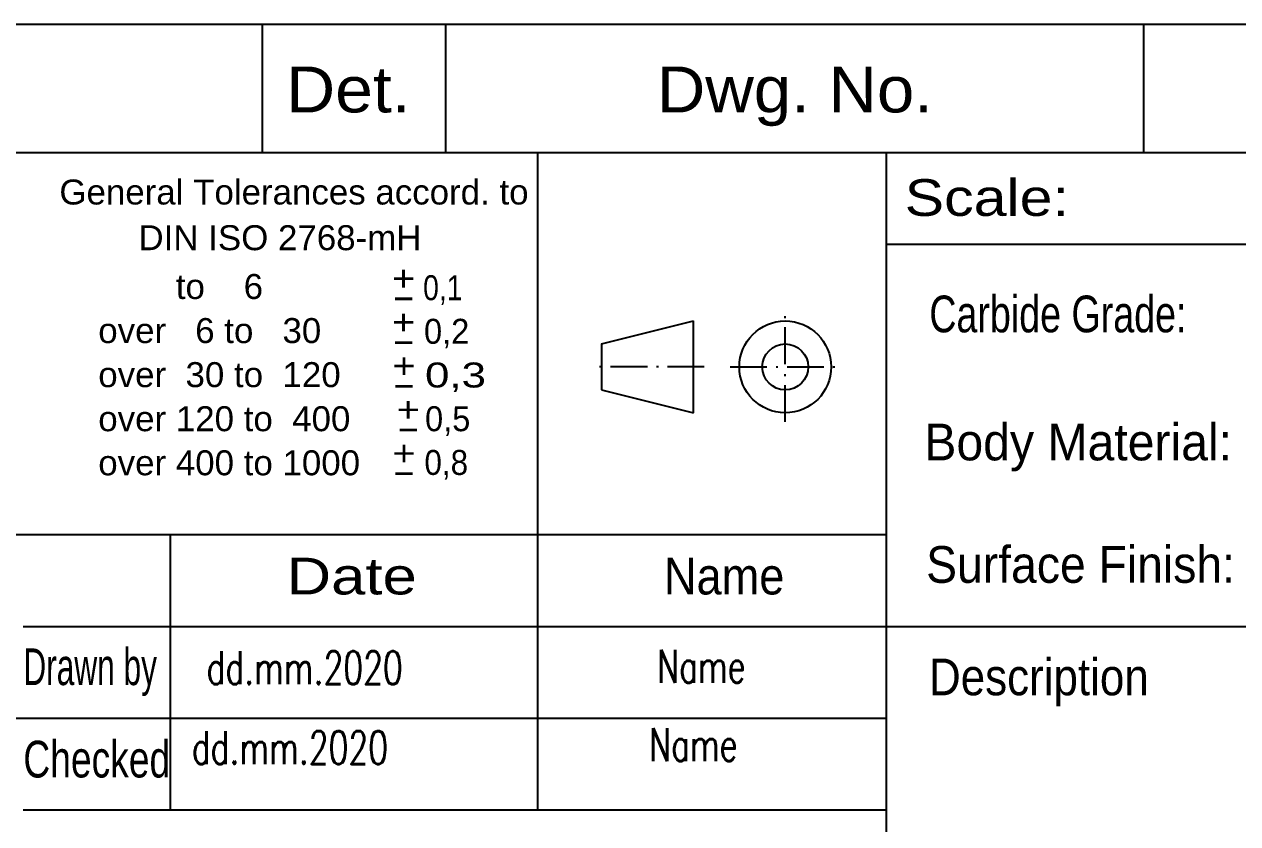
# Model space of a CAD drawing. Header units: millimetres. Extents: x -80 to 17556, y -2605 to 646.
# Drawn here: x 714.1 to 780.1, y -2570.7 to -2527.2 of the extents above; entities that cross this region are included whole.
import ezdxf
from ezdxf.enums import TextEntityAlignment as Align

# ---------------------------------------------------------------- set-up
doc = ezdxf.new("R2010")
doc.units = ezdxf.units.MM
doc.header["$LTSCALE"] = 2
doc.linetypes.add('CENTER', pattern=[1.5, 1, -0.25, 0, -0.25])
doc.layers.add('FRAME51', color=7, linetype='Continuous')
doc.styles.add('Arial', font='arial.ttf')
doc.styles.add('S07', font='simplex.shx', dxfattribs={"width": 0.7})

# ---------------------------------------------------------------- blocks, each defined once
blk = doc.blocks.new('SCHRFELD_WALTER_HEADER_EN')
at = {"layer": 'FRAME51', "color": 4, "linetype": 'Continuous'}
blk.add_line((-178, 72.8), (0, 72.8), dxfattribs=at)
at = {"layer": 'FRAME51', "color": 7, "linetype": 'Continuous'}
for p, q in [((-104, 72.8), (-104, 65.8)), ((-94, 72.8), (-94, 65.8)), ((-56, 72.8), (-56, 65.8)), ((-89, 65.8), (-89, 45)), ((-85.504, 55.393), (-80.504, 56.643)), ((-80.504, 51.643), (-80.504, 56.643)), ((-85.504, 55.393), (-85.504, 52.893)), ((-85.504, 52.893), (-80.504, 51.643)), ((-109, 45), (-109, 30)), ((-89, 45), (-89, 30)), ((-70, 35), (-120, 35)), ((-70, 30), (-117, 30))]:
    blk.add_line(p, q, dxfattribs=at)
at = {"layer": 'FRAME51'}
for p, q in [((0, 65.8), (-178, 65.8)), ((-70, 65.8), (-70, 0)), ((0, 60.8), (-70, 60.8)), ((-70, 45), (-178, 45)), ((-117, 40), (-80, 40)), ((-80, 40), (0, 40)), ((-80, 40), (0, 40))]:
    blk.add_line(p, q, dxfattribs=at)
at = {"layer": 'FRAME51', "color": 7, "linetype": 'CENTER'}
for p, q in [((-75.504, 54.298), (-75.504, 57.298)), ((-79.915, 54.143), (-85.863, 54.143)), ((-78.504, 54.143), (-72.504, 54.143)), ((-75.504, 51.143), (-75.504, 54.143))]:
    blk.add_line(p, q, dxfattribs=at)
at = {"layer": 'FRAME51', "color": 7, "linetype": 'Continuous'}
for radius in [2.5, 1.25]:
    blk.add_circle((-75.504, 54.143), radius, dxfattribs=at)
at = {"layer": 'FRAME51', "color": 5, "linetype": 'Continuous', "style": 'Arial'}
for s, height, width, p, p2 in [('Det.', 2.5, 1.05933, (-102.689, 68), (-95.904, 68)), ('Dwg. No.', 2.5, 1.047128, (-82.5, 68), (-67.461, 68)), ('Scale:', 2, 1.151959, (-69, 62.365), (-60.055, 62.365)), ('Carbide Grade:', 2, 0.733036, (-67.657, 56.026), (-53.654, 56.026)), ('Body Material:', 2, 0.938486, (-67.93, 49.054), (-51.17, 49.054)), ('Surface Finish:', 2, 0.902561, (-67.83, 42.385), (-51.011, 42.385)), ('Date', 2, 1.20239, (-102.664, 41.752), (-95.568, 41.752)), ('Name', 2, 0.880008, (-82.111, 41.752), (-75.552, 41.752)), ('Drawn by', 2, 0.616816, (-117, 36.817), (-109.721, 36.817)), ('Description', 2, 0.856413, (-67.675, 36.262), (-55.706, 36.262)), ('Checked', 2, 0.725473, (-117, 31.785), (-109, 31.785))]:
    blk.add_text(s, height=height, dxfattribs=dict(at, width=width)).set_placement(p, p2, align=Align.FIT)
at = {"layer": 'FRAME51', "color": 5, "style": 'Arial'}
for s, p in [('General Tolerances accord. to', (-115.037, 62.986)), ('DIN ISO 2768-mH', (-110.729, 60.498)), ('         to    6', (-113.446, 57.841)), (' over   6 to   30', (-113.446, 55.441)), (' over  30 to  120', (-113.446, 53.041)), (' over 120 to  400', (-113.446, 50.641)), (' over 400 to 1000', (-113.446, 48.241))]:
    blk.add_text(s, height=1.36, dxfattribs=at).set_placement(p)
for s, width, p, p2 in [('+', 1.14915, (-96.927, 58.288), (-95.652, 58.288)), ('0,1', 0.812626, (-95.227, 57.775), (-93.081, 57.775)), ('-', 2.015225, (-96.927, 57.32), (-95.652, 57.32)), ('+', 1.14915, (-96.927, 55.908), (-95.652, 55.908)), ('0,2', 0.933313, (-95.177, 55.401), (-92.712, 55.401)), ('-', 2.015225, (-96.927, 54.94), (-95.652, 54.94)), ('+', 1.14915, (-96.906, 53.528), (-95.631, 53.528)), ('0,3   ', 1.257488, (-95.123, 53.021), (-89.81, 53.021)), ('-', 2.015225, (-96.906, 52.56), (-95.631, 52.56)), ('+', 1.14915, (-96.672, 51.148), (-95.397, 51.148)), ('0,5', 0.933313, (-95.121, 50.641), (-92.656, 50.641)), ('-', 2.015225, (-96.672, 50.18), (-95.397, 50.18)), ('+', 1.14915, (-96.906, 48.768), (-95.631, 48.768)), ('0,8', 0.90113, (-95.156, 48.261), (-92.776, 48.261)), ('-', 2.015225, (-96.906, 47.8), (-95.631, 47.8))]:
    blk.add_text(s, height=1.36, dxfattribs=dict(at, width=width)).set_placement(p, p2, align=Align.FIT)
at = {"layer": 'FRAME51', "color": 4, "style": 'Arial'}
for tag, height, p in [('MASSTAB', 3, (-45.161, 61.668)), ('GEWICHT', 2.5, (-8.744, 62.139)), ('TECHD', 2, (-32, 23.231))]:
    blk.add_attdef(tag, text='', height=height, dxfattribs=at).set_placement(p, align=Align.CENTER)
for tag, p in [('SCHNEIDST', (-48.224, 55.952)), ('TRAEGERMAT', (-48.082, 48.811)), ('SURFACE', (-48.271, 42.146))]:
    blk.add_attdef(tag, p, '', height=2.5, dxfattribs=at)
at = {"layer": 'FRAME51', "flags": 1}
for tag, p in [('POS_APPROVAL', (-180, 55.4)), ('POS_CUTDATA', (-180, 0))]:
    blk.add_attdef(tag, p, '', height=1, dxfattribs=at)
at = {"layer": 'FRAME51', "style": 'Arial', "width": 0.7}
for tag, p in [('L_AE_NUMMER_4', (-157.75, 42.5)), ('L_AE_VERSION_4', (-174.75, 40)), ('L_AE_DATUM_4', (-136, 40)), ('L_AE_NAME_4', (-123.5, 40)), ('L_AE_TEXT_4', (-157.75, 37.5)), ('L_AE_NUMMER_3', (-157.75, 32.5)), ('L_AE_VERSION_3', (-174.75, 30)), ('L_AE_DATUM_3', (-136, 30)), ('L_AE_NAME_3', (-123.5, 30)), ('L_AE_TEXT_3', (-157.75, 27.5)), ('L_AE_NUMMER_2', (-157.75, 22.5)), ('L_AE_VERSION_2', (-174.75, 20)), ('L_AE_DATUM_2', (-136, 20)), ('L_AE_NAME_2', (-123.5, 20)), ('L_AE_TEXT_2', (-157.75, 17.5)), ('L_AE_NUMMER_1', (-157.75, 12.5)), ('L_AE_VERSION_1', (-174.75, 10)), ('L_AE_DATUM_1', (-136, 10)), ('L_AE_NAME_1', (-123.5, 10)), ('L_AE_TEXT_1', (-157.75, 7.5))]:
    blk.add_attdef(tag, text='', height=1.8, dxfattribs=at).set_placement(p, align=Align.MIDDLE)
at = {"layer": 'FRAME51', "style": 'S07', "width": 0.7}
for tag, p in [('DWG_ERST_DATUM', (-101.676, 36.863)), ('DWG_ERST_INIT', (-80.069, 36.944)), ('AT18', (-80.507, 32.678)), ('AT17', (-102.479, 32.515))]:
    blk.add_attdef(tag, text='', height=1.8, dxfattribs=at).set_placement(p, align=Align.CENTER)
at = {"layer": 'FRAME51', "color": 4, "style": 'Arial'}
for tag, width, p in [('!ALT_WZG_BEZ4', 0.7, (-32, 30.572)), ('MAT_BEZ', 0.7, (-38, 10.438)), ('MAT_BEZ', 0.7, (-38, 10.438)), ('DOKTYPE', 0.8, (-6.818, 10.438))]:
    blk.add_attdef(tag, text='', height=4.5, dxfattribs=dict(at, width=width)).set_placement(p, align=Align.CENTER)
at = {"layer": 'FRAME51', "style": 'Arial'}
for tag, p in [('!ADR1', (-113.618, 12.906)), ('!ADR2', (-113.618, 10.406)), ('!ADR3', (-113.618, 7.906))]:
    blk.add_attdef(tag, p, '', height=1.3, dxfattribs=at)
blk.add_attdef('KUNNR', text='', height=2, dxfattribs=at).set_placement((-98.356, 1.525), align=Align.CENTER)
at = {"layer": 'FRAME51', "color": 4, "style": 'Arial', "width": 0.8}
for tag, p in [('MATNR', (-54.245, 1.586)), ('DTYP_DESC', (-35.993, 1.448))]:
    blk.add_attdef(tag, p, '', height=2, dxfattribs=at)

msp = doc.modelspace()

# ---------------------------------------------------------------- block references
at = {"layer": 'FRAME51'}
ref = msp.add_blockref('SCHRFELD_WALTER_HEADER_EN', (831, -2600), dxfattribs=at)
ref.add_attrib('AT18', 'Name', dxfattribs={"height": 1.8, "style": 'S07', "width": 0.7}).set_placement((750.4932, -2567.3224), align=Align.CENTER)
ref.add_attrib('AT17', 'dd.mm.2020', dxfattribs={"height": 1.8, "style": 'S07', "width": 0.7}).set_placement((728.521, -2567.4847), align=Align.CENTER)
ref.add_attrib('DWG_ERST_INIT', 'Name', dxfattribs={"height": 1.8, "style": 'S07', "width": 0.7}).set_placement((750.9307, -2563.0559), align=Align.CENTER)
ref.add_attrib('DWG_ERST_DATUM', 'dd.mm.2020', dxfattribs={"height": 1.8, "style": 'S07', "width": 0.7}).set_placement((729.3238, -2563.1373), align=Align.CENTER)

doc.saveas('drawing.dxf')
